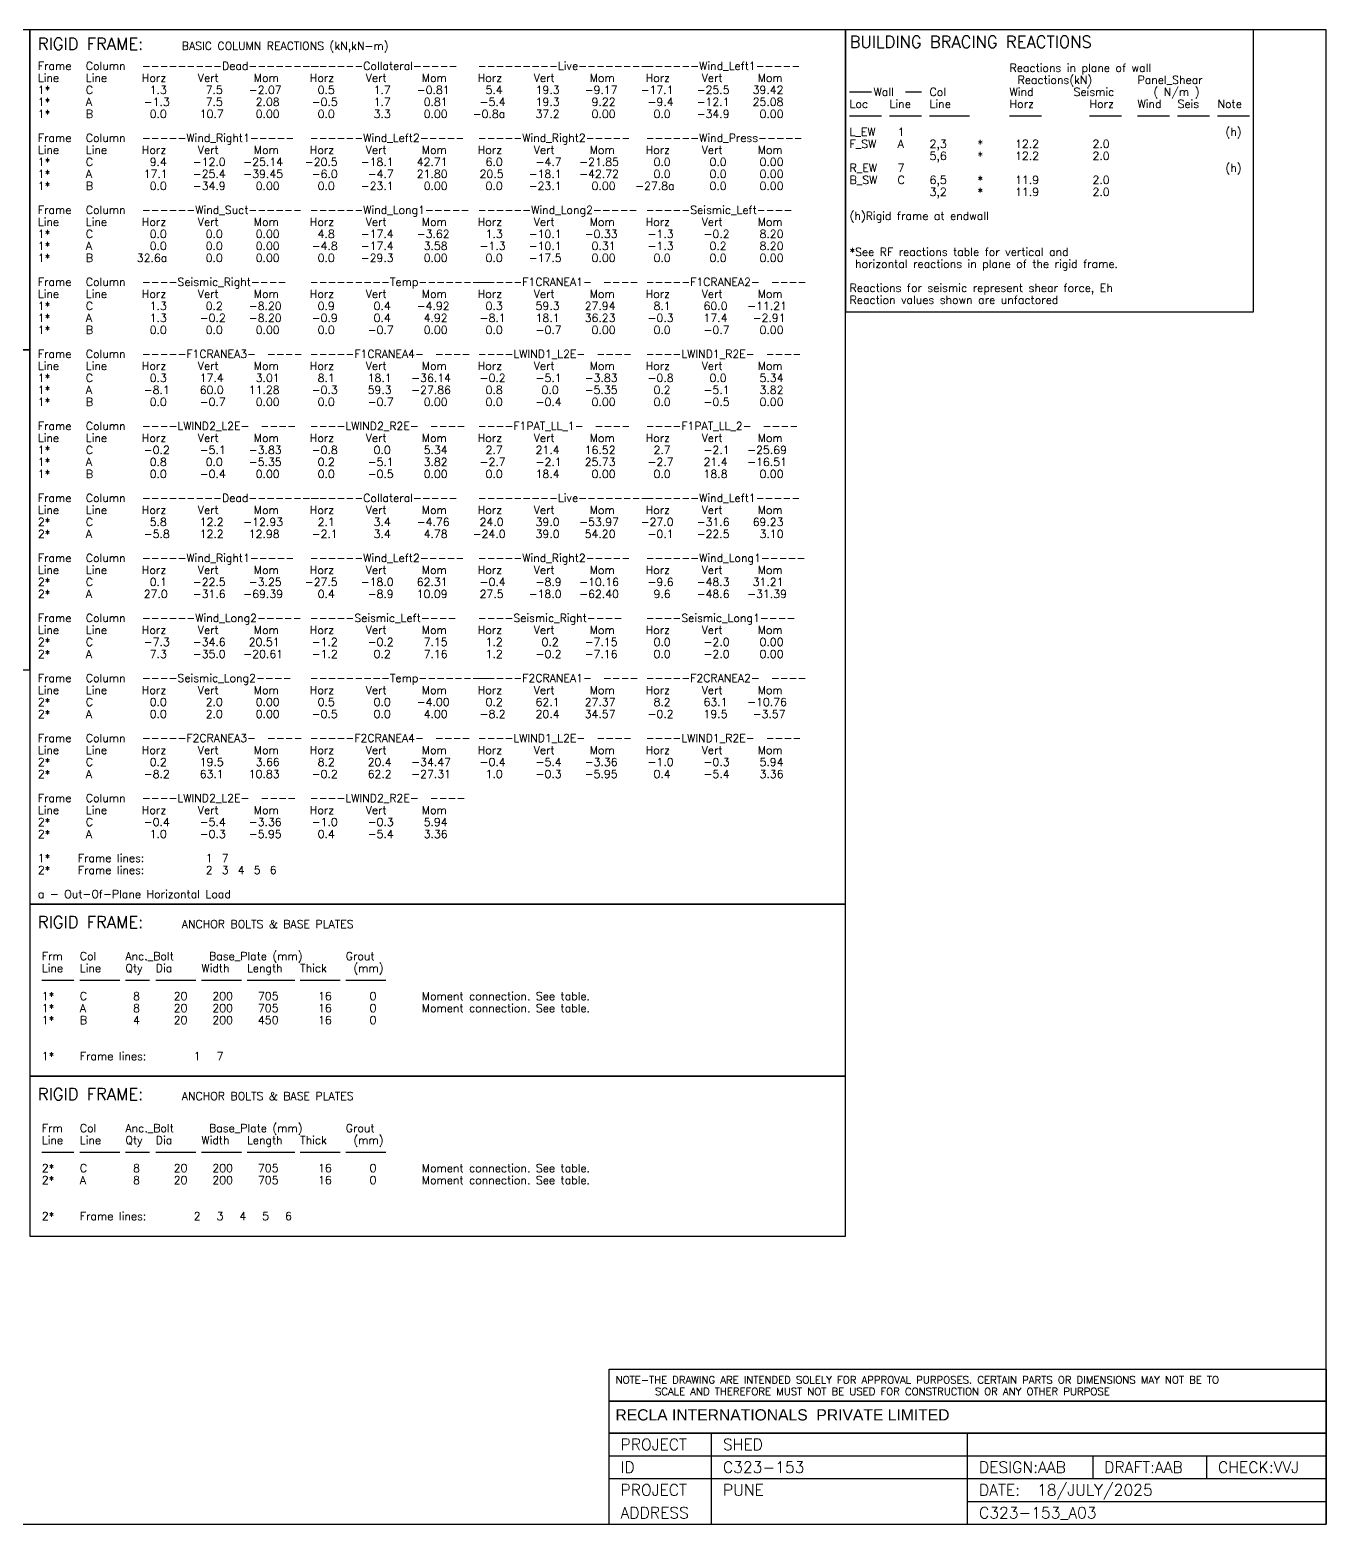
# Model space of a CAD drawing. Extents: x 0 to 42921, y 10034 to 40385.
# Drawn here: x 16578 to 42921, y 10034 to 40385 of the extents above; entities that cross this region are included whole.
import ezdxf

# ---------------------------------------------------------------- set-up
doc = ezdxf.new("R2010")
doc.units = 0
doc.header["$MEASUREMENT"] = 0
doc.linetypes.add('CONTIN', pattern=[0])
doc.layers.get('0').update_dxf_attribs({"linetype": 'CONTIN'})
for name, color, linetype in [('1', 7, 'CONTIN'), ('11', 7, 'CONTIN'), ('13', 1, 'CONTIN'), ('14', 7, 'CONTIN'), ('20', 7, 'CONTIN'), ('22', 7, 'CONTIN'), ('26', 7, 'CONTIN'), ('Text', 4, 'CONTINUOUS')]:
    doc.layers.add(name, color=color, linetype=linetype)
doc.styles.add('ARIAL', font='ARIAL.TTF')
doc.styles.add('SIMPLEX', font='SIMPLEX')

# ---------------------------------------------------------------- blocks, each defined once
blk = doc.blocks.new('MARROW')
for p, q in [((0, 0), (-2.54, 0.42)), ((-2.54, 0.42), (-2.54, -0.42)), ((0, 0), (-2.54, -0.42))]:
    blk.add_line(p, q)
blk = doc.blocks.new('RFRM-1', base_point=(-1546.569, 5526.058))
for p, q in [((15031.604, 5526.058), (-1546.569, 5526.058)), ((-1546.569, 5526.058), (-1546.569, -975.187)), ((15031.604, -975.187), (15031.604, 5526.058)), ((-1546.569, -975.187), (15031.604, -975.187))]:
    blk.add_line(p, q)
at = {"layer": '1'}
for p, q in [((0, 4258.315), (0, 4664.643)), ((4949.157, 4258.315), (4949.157, 4664.643)), ((9942.361, 4258.315), (9942.361, 4664.643)), ((0, 4502.112), (10429.955, 4502.112)), ((0, 3598.666), (4971.181, 4095.784)), ((4949.157, 0), (4949.157, 4093.582)), ((4971.181, 4095.784), (9942.361, 3598.666)), ((0, 0), (0, 3598.666)), ((0, 0), (0, 3598.666)), ((9942.361, 3598.666), (9942.361, 0)), ((9942.361, 0), (9942.361, 3598.666)), ((-568.859, 0), (-81.266, 0)), ((4380.298, 0), (4867.891, 0)), ((9373.502, 0), (9861.096, 0)), ((0, -81.266), (0, -568.859)), ((4949.157, -81.266), (4949.157, -568.859)), ((9942.361, -81.266), (9942.361, -568.859))]:
    blk.add_line(p, q, dxfattribs=at)
for centre in [(0, 162.531), (9942.361, 162.531)]:
    blk.add_arc(centre, 325.062, 30, 150, dxfattribs=at)
at = {"layer": '13'}
for centre in [(0, 4827.174), (4949.157, 4827.174), (9942.361, 4827.174)]:
    blk.add_circle(centre, 162.531, dxfattribs=at)
at = {"layer": '1', "xscale": 63.989, "yscale": 63.989, "zscale": 63.989}
for p, rotation in [((0, 4502.112), 180), ((4949.157, 4502.112), 180), ((9942.361, 4502.112), 180), ((-281.512, 325.062), 225), ((9660.849, 325.062), 225), ((0, -81.266), 90), ((4949.157, -81.266), 90), ((9942.361, -81.266), 90)]:
    blk.add_blockref('MARROW', p, dxfattribs=dict(at, rotation=rotation))
for p in [(-81.266, 0), (4867.891, 0), (9861.096, 0)]:
    blk.add_blockref('MARROW', p, dxfattribs=at)
at = {"layer": '13', "style": 'SIMPLEX'}
for s, p in [('C', (-36.569, 4754.035)), ('B', (4912.587, 4754.035)), ('A', (9905.791, 4754.035))]:
    blk.add_text(s, height=146.278, dxfattribs=at).set_placement(p)
at = {"layer": '14', "style": 'SIMPLEX'}
for s, p in [('FRAME LINES:', (-1384.038, 5282.261)), ('1 7', (566.336, 5282.261)), ('COLUMN LINE', (10429.955, 4502.111)), ('M', (325.062, 325.062)), ('M', (10267.424, 325.062)), ('H', (-487.593, 81.266)), ('H', (4461.563, 81.266)), ('H', (9454.768, 81.266)), ('V', (81.266, -487.593)), ('V', (5030.422, -487.593)), ('V', (10023.627, -487.593))]:
    blk.add_text(s, height=162.531, dxfattribs=at).set_placement(p)
blk = doc.blocks.new('RFRM-2', base_point=(-1546.569, 5526.058))
for p, q in [((15031.604, 5526.058), (-1546.569, 5526.058)), ((-1546.569, 5526.058), (-1546.569, -975.187)), ((15031.604, -975.187), (15031.604, 5526.058)), ((-1546.569, -975.187), (15031.604, -975.187))]:
    blk.add_line(p, q)
at = {"layer": '1'}
for p, q in [((0, 4258.315), (0, 4664.643)), ((9942.361, 4258.315), (9942.361, 4664.643)), ((0, 4502.112), (10429.955, 4502.112)), ((0, 3598.666), (4971.181, 4095.784)), ((4971.181, 4095.784), (9942.361, 3598.666)), ((0, 0), (0, 3598.666)), ((0, 0), (0, 3598.666)), ((9942.361, 3598.666), (9942.361, 0)), ((9942.361, 0), (9942.361, 3598.666)), ((-568.859, 0), (-81.266, 0)), ((9373.502, 0), (9861.096, 0)), ((0, -81.266), (0, -568.859)), ((9942.361, -81.266), (9942.361, -568.859))]:
    blk.add_line(p, q, dxfattribs=at)
for centre in [(0, 162.531), (9942.361, 162.531)]:
    blk.add_arc(centre, 325.062, 30, 150, dxfattribs=at)
at = {"layer": '13'}
for centre in [(0, 4827.174), (9942.361, 4827.174)]:
    blk.add_circle(centre, 162.531, dxfattribs=at)
at = {"layer": '1', "xscale": 63.989, "yscale": 63.989, "zscale": 63.989}
for p, rotation in [((0, 4502.112), 180), ((9942.361, 4502.112), 180), ((-281.512, 325.062), 225), ((9660.849, 325.062), 225), ((0, -81.266), 90), ((9942.361, -81.266), 90)]:
    blk.add_blockref('MARROW', p, dxfattribs=dict(at, rotation=rotation))
for p in [(-81.266, 0), (9861.096, 0)]:
    blk.add_blockref('MARROW', p, dxfattribs=at)
at = {"layer": '13', "style": 'SIMPLEX'}
for s, p in [('C', (-36.569, 4754.035)), ('A', (9905.791, 4754.035))]:
    blk.add_text(s, height=146.278, dxfattribs=at).set_placement(p)
at = {"layer": '14', "style": 'SIMPLEX'}
for s, p in [('FRAME LINES:', (-1384.038, 5282.261)), ('2 3 4 5 6', (566.336, 5282.261)), ('COLUMN LINE', (10429.955, 4502.111)), ('M', (325.062, 325.062)), ('M', (10267.424, 325.062)), ('H', (-487.593, 81.266)), ('H', (9454.768, 81.266)), ('V', (81.266, -487.593)), ('V', (10023.627, -487.593))]:
    blk.add_text(s, height=162.531, dxfattribs=at).set_placement(p)
blk = doc.blocks.new('BOLT01')
for p, q in [((16578.172, 0), (0, 0)), ((0, 0), (0, -3494.419)), ((16578.172, -3494.419), (16578.172, 0)), ((0, -3494.419), (16578.172, -3494.419))]:
    blk.add_line(p, q)
at = {"layer": '14'}
for p, q in [((243.797, -1544.045), (893.921, -1544.045)), ((1015.819, -1544.045), (1828.475, -1544.045)), ((1942.247, -1544.045), (2429.84, -1544.045)), ((2559.865, -1544.045), (3372.52, -1544.045)), ((3486.292, -1544.045), (4298.947, -1544.045)), ((4412.719, -1544.045), (5387.906, -1544.045)), ((5493.551, -1544.045), (6306.206, -1544.045)), ((6419.978, -1544.045), (7232.634, -1544.045))]:
    blk.add_line(p, q, dxfattribs=at)
at = {"layer": '13', "style": 'SIMPLEX'}
for s, p in [('1*', (243.797, -1950.373)), ('C', (1015.819, -1950.373)), ('1*', (243.797, -2194.17)), ('A', (1015.819, -2194.17)), ('1*', (243.797, -2437.967)), ('B', (1015.819, -2437.967)), ('1*', (243.797, -3169.357)), ('1', (3331.887, -3169.357)), ('7', (3795.101, -3169.357))]:
    blk.add_text(s, height=162.531, dxfattribs=at).set_placement(p)
at = {"layer": '14', "style": 'SIMPLEX'}
for s, p in [('Frm', (243.797, -1137.718)), ('Line', (243.797, -1381.514)), ('Col', (1015.819, -1137.718)), ('Line', (1015.819, -1381.514)), ('Anc._Bolt', (1942.247, -1137.718)), ('Dia', (2559.865, -1381.514)), ('Width', (3486.292, -1381.514)), ('Base_Plate (mm)', (3640.696, -1137.718)), ('Thick', (5493.551, -1381.514)), ('Grout', (6419.978, -1137.718)), ('(mm)', (6574.382, -1381.514)), ('Qty', (1942.247, -1381.514)), ('Length', (4412.719, -1381.514)), ('Moment connection. See table.', (7964.023, -1950.373)), ('Moment connection. See table.', (7964.023, -2194.17)), ('Frame lines:', (1015.819, -3169.357))]:
    blk.add_text(s, height=162.531, dxfattribs=at).set_placement(p)
at = {"layer": '20', "style": 'SIMPLEX'}
for s, height, p in [('RIGID FRAME:', 243.797, (162.531, -487.593)), ('ANCHOR BOLTS & BASE PLATES', 162.531, (3088.091, -487.593))]:
    blk.add_text(s, height=height, dxfattribs=at).set_placement(p)
at = {"layer": '26', "style": 'SIMPLEX'}
for s, p in [('8', (2096.651, -1950.373)), ('   20', (2559.865, -1950.373)), ('  200', (3486.292, -1950.373)), ('  705', (4412.719, -1950.373)), ('   16', (5493.551, -1950.373)), ('    0', (6419.978, -1950.373)), ('8', (2096.651, -2194.17)), ('   20', (2559.865, -2194.17)), ('  200', (3486.292, -2194.17)), ('  705', (4412.719, -2194.17)), ('   16', (5493.551, -2194.17)), ('    0', (6419.978, -2194.17)), ('4', (2096.651, -2437.967)), ('   20', (2559.865, -2437.967)), ('  200', (3486.292, -2437.967)), ('  450', (4412.719, -2437.967)), ('   16', (5493.551, -2437.967)), ('    0', (6419.978, -2437.967))]:
    blk.add_text(s, height=162.531, dxfattribs=at).set_placement(p)
blk = doc.blocks.new('BOLT02')
for p, q in [((16578.172, 0), (0, 0)), ((0, 0), (0, -3250.622)), ((16578.172, -3250.622), (16578.172, 0)), ((0, -3250.622), (16578.172, -3250.622))]:
    blk.add_line(p, q)
at = {"layer": '14'}
for p, q in [((243.797, -1544.045), (893.921, -1544.045)), ((1015.819, -1544.045), (1828.475, -1544.045)), ((1942.247, -1544.045), (2429.84, -1544.045)), ((2559.865, -1544.045), (3372.52, -1544.045)), ((3486.292, -1544.045), (4298.947, -1544.045)), ((4412.719, -1544.045), (5387.906, -1544.045)), ((5493.551, -1544.045), (6306.206, -1544.045)), ((6419.978, -1544.045), (7232.634, -1544.045))]:
    blk.add_line(p, q, dxfattribs=at)
at = {"layer": '13', "style": 'SIMPLEX'}
for s, p in [('2*', (243.797, -1950.373)), ('C', (1015.819, -1950.373)), ('2*', (243.797, -2194.17)), ('A', (1015.819, -2194.17)), ('2*', (243.797, -2925.56)), ('2', (3331.887, -2925.56)), ('3', (3795.101, -2925.56)), ('4', (4258.314, -2925.56)), ('5', (4721.528, -2925.56)), ('6', (5184.742, -2925.56))]:
    blk.add_text(s, height=162.531, dxfattribs=at).set_placement(p)
at = {"layer": '14', "style": 'SIMPLEX'}
for s, p in [('Frm', (243.797, -1137.718)), ('Line', (243.797, -1381.514)), ('Col', (1015.819, -1137.718)), ('Line', (1015.819, -1381.514)), ('Anc._Bolt', (1942.247, -1137.718)), ('Dia', (2559.865, -1381.514)), ('Width', (3486.292, -1381.514)), ('Base_Plate (mm)', (3640.696, -1137.718)), ('Thick', (5493.551, -1381.514)), ('Grout', (6419.978, -1137.718)), ('(mm)', (6574.382, -1381.514)), ('Qty', (1942.247, -1381.514)), ('Length', (4412.719, -1381.514)), ('Moment connection. See table.', (7964.023, -1950.373)), ('Moment connection. See table.', (7964.023, -2194.17)), ('Frame lines:', (1015.819, -2925.56))]:
    blk.add_text(s, height=162.531, dxfattribs=at).set_placement(p)
at = {"layer": '20', "style": 'SIMPLEX'}
for s, height, p in [('RIGID FRAME:', 243.797, (162.531, -487.593)), ('ANCHOR BOLTS & BASE PLATES', 162.531, (3088.091, -487.593))]:
    blk.add_text(s, height=height, dxfattribs=at).set_placement(p)
at = {"layer": '26', "style": 'SIMPLEX'}
for s, p in [('8', (2096.651, -1950.373)), ('   20', (2559.865, -1950.373)), ('  200', (3486.292, -1950.373)), ('  705', (4412.719, -1950.373)), ('   16', (5493.551, -1950.373)), ('    0', (6419.978, -1950.373)), ('8', (2096.651, -2194.17)), ('   20', (2559.865, -2194.17)), ('  200', (3486.292, -2194.17)), ('  705', (4412.719, -2194.17)), ('   16', (5493.551, -2194.17)), ('    0', (6419.978, -2194.17))]:
    blk.add_text(s, height=162.531, dxfattribs=at).set_placement(p)
blk = doc.blocks.new('RFBASE')
at = {"layer": '1'}
for p, q in [((16578.172, 0), (0, 0)), ((0, 0), (0, -17756.518)), ((16578.172, -17756.518), (16578.172, 0)), ((0, -17756.518), (16578.172, -17756.518))]:
    blk.add_line(p, q, dxfattribs=at)
at = {"layer": '13', "style": 'SIMPLEX'}
for s, p in [('1*', (162.531, -1300.249)), ('C', (1137.718, -1300.249)), ('1*', (162.531, -1544.045)), ('A', (1137.718, -1544.045)), ('1*', (162.531, -1787.842)), ('B', (1137.718, -1787.842)), ('1*', (162.531, -2763.029)), ('C', (1137.718, -2763.029)), ('1*', (162.531, -3006.825)), ('A', (1137.718, -3006.825)), ('1*', (162.531, -3250.622)), ('B', (1137.718, -3250.622)), ('1*', (162.531, -4225.809)), ('C', (1137.718, -4225.809)), ('1*', (162.531, -4469.605)), ('1*', (162.531, -4713.402)), ('A', (1137.718, -4469.605)), ('B', (1137.718, -4713.402)), ('1*', (162.531, -5688.589)), ('C', (1137.718, -5688.589)), ('1*', (162.531, -5932.386)), ('1*', (162.531, -6176.183)), ('A', (1137.718, -5932.386)), ('B', (1137.718, -6176.183)), ('1*', (162.531, -7151.37)), ('1*', (162.531, -7395.167)), ('A', (1137.718, -7395.167)), ('C', (1137.718, -7151.37)), ('1*', (162.531, -7638.963)), ('B', (1137.718, -7638.963)), ('1*', (162.531, -8614.15)), ('C', (1137.718, -8614.15)), ('1*', (162.531, -8857.947)), ('A', (1137.718, -8857.947)), ('1*', (162.531, -9101.743)), ('B', (1137.718, -9101.743)), ('2*', (162.531, -10076.931)), ('C', (1137.718, -10076.931)), ('2*', (162.531, -10320.728)), ('A', (1137.718, -10320.728)), ('2*', (162.531, -11295.914)), ('C', (1137.718, -11295.914)), ('2*', (162.531, -11539.711)), ('A', (1137.718, -11539.711)), ('2*', (162.531, -12514.897)), ('C', (1137.718, -12514.897)), ('2*', (162.531, -12758.694)), ('A', (1137.718, -12758.694)), ('2*', (162.531, -13733.881)), ('C', (1137.718, -13733.881)), ('2*', (162.531, -13977.677)), ('A', (1137.718, -13977.677)), ('2*', (162.531, -14952.862)), ('C', (1137.718, -14952.862)), ('2*', (162.531, -15196.658)), ('A', (1137.718, -15196.658)), ('2*', (162.531, -16171.844)), ('C', (1137.718, -16171.844)), ('2*', (162.531, -16415.639)), ('A', (1137.718, -16415.639)), ('2*', (162.531, -17147.027)), ('1*', (162.531, -16903.232)), ('2', (3575.684, -17147.027)), ('1', (3575.684, -16903.232)), ('7', (3900.747, -16903.232)), ('3', (3900.747, -17147.027)), ('4', (4225.809, -17147.027)), ('5', (4550.872, -17147.027)), ('6', (4875.934, -17147.027)), ('a - Out-Of-Plane Horizontal Load', (162.531, -17634.619))]:
    blk.add_text(s, height=162.531, dxfattribs=at).set_placement(p)
at = {"layer": '14', "style": 'SIMPLEX'}
for s, p in [('Frame', (162.531, -812.656)), ('Line', (162.531, -1056.452)), ('Column', (1137.718, -812.656)), ('Line', (1137.718, -1056.452)), ('---------Dead--------', (2275.436, -812.656)), ('Horz', (2275.436, -1056.452)), ('Vert', (3413.153, -1056.452)), ('Mom', (4550.871, -1056.452)), ('------Collateral-----', (5688.589, -812.656)), ('Horz', (5688.589, -1056.452)), ('Vert', (6826.307, -1056.452)), ('Mom', (7964.024, -1056.452)), ('---------Live--------', (9101.742, -812.656)), ('Horz', (9101.742, -1056.452)), ('Vert', (10239.46, -1056.452)), ('Mom', (11377.178, -1056.452)), ('------Wind_Left1-----', (12514.895, -812.656)), ('Horz', (12514.895, -1056.452)), ('Vert', (13652.613, -1056.452)), ('Mom', (14790.331, -1056.452)), ('Frame', (162.531, -2275.436)), ('Column', (1137.718, -2275.436)), ('-----Wind_Right1-----', (2275.436, -2275.436)), ('------Wind_Left2-----', (5688.589, -2275.436)), ('-----Wind_Right2-----', (9101.742, -2275.436)), ('------Wind_Press-----', (12514.895, -2275.436)), ('Line', (162.531, -2519.232)), ('Line', (1137.718, -2519.232)), ('Horz', (2275.436, -2519.232)), ('Vert', (3413.153, -2519.232)), ('Mom', (4550.871, -2519.232)), ('Horz', (5688.589, -2519.232)), ('Vert', (6826.307, -2519.232)), ('Mom', (7964.024, -2519.232)), ('Horz', (9101.742, -2519.232)), ('Vert', (10239.46, -2519.232)), ('Mom', (11377.178, -2519.232)), ('Horz', (12514.895, -2519.232)), ('Vert', (13652.613, -2519.232)), ('Mom', (14790.331, -2519.232)), ('Frame', (162.531, -3738.216)), ('Column', (1137.718, -3738.216)), ('------Wind_Suct------', (2275.436, -3738.216)), ('------Wind_Long1-----', (5688.589, -3738.216)), ('------Wind_Long2-----', (9101.742, -3738.216)), ('-----Seismic_Left----', (12514.895, -3738.216)), ('Line', (162.531, -3982.012)), ('Line', (1137.718, -3982.012)), ('Horz', (2275.436, -3982.012)), ('Vert', (3413.153, -3982.012)), ('Mom', (4550.871, -3982.012)), ('Horz', (5688.589, -3982.012)), ('Vert', (6826.307, -3982.012)), ('Mom', (7964.024, -3982.012)), ('Horz', (9101.742, -3982.012)), ('Vert', (10239.46, -3982.012)), ('Mom', (11377.178, -3982.012)), ('Horz', (12514.895, -3982.012)), ('Vert', (13652.613, -3982.012)), ('Mom', (14790.331, -3982.012)), ('Frame', (162.531, -5200.996)), ('Column', (1137.718, -5200.996)), ('----Seismic_Right----', (2275.436, -5200.996)), ('---------Temp--------', (5688.589, -5200.996)), ('-----F1CRANEA1-  ----', (9101.742, -5200.996)), ('-----F1CRANEA2-  ----', (12514.895, -5200.996)), ('Line', (162.531, -5444.792)), ('Line', (1137.718, -5444.792)), ('Horz', (2275.436, -5444.792)), ('Vert', (3413.153, -5444.792)), ('Mom', (4550.871, -5444.792)), ('Horz', (5688.589, -5444.792)), ('Vert', (6826.307, -5444.792)), ('Mom', (7964.024, -5444.792)), ('Horz', (9101.742, -5444.792)), ('Vert', (10239.46, -5444.792)), ('Mom', (11377.178, -5444.792)), ('Horz', (12514.895, -5444.792)), ('Vert', (13652.613, -5444.792)), ('Mom', (14790.331, -5444.792)), ('Frame', (162.531, -6663.776)), ('Column', (1137.718, -6663.776)), ('-----F1CRANEA3-  ----', (2275.436, -6663.776)), ('-----F1CRANEA4-  ----', (5688.589, -6663.776)), ('----LWIND1_L2E-  ----', (9101.742, -6663.776)), ('----LWIND1_R2E-  ----', (12514.895, -6663.776)), ('Line', (162.531, -6907.573)), ('Line', (1137.718, -6907.573)), ('Horz', (2275.436, -6907.573)), ('Vert', (3413.153, -6907.573)), ('Mom', (4550.871, -6907.573)), ('Horz', (5688.589, -6907.573)), ('Vert', (6826.307, -6907.573)), ('Mom', (7964.024, -6907.573)), ('Horz', (9101.742, -6907.573)), ('Vert', (10239.46, -6907.573)), ('Mom', (11377.178, -6907.573)), ('Horz', (12514.895, -6907.573)), ('Vert', (13652.613, -6907.573)), ('Mom', (14790.331, -6907.573)), ('Frame', (162.531, -8126.557)), ('Column', (1137.718, -8126.557)), ('----LWIND2_L2E-  ----', (2275.436, -8126.557)), ('----LWIND2_R2E-  ----', (5688.589, -8126.557)), ('----F1PAT_LL_1-  ----', (9101.742, -8126.557)), ('----F1PAT_LL_2-  ----', (12514.895, -8126.557)), ('Line', (162.531, -8370.354)), ('Line', (1137.718, -8370.354)), ('Horz', (2275.436, -8370.354)), ('Vert', (3413.153, -8370.354)), ('Mom', (4550.871, -8370.354)), ('Horz', (5688.589, -8370.354)), ('Vert', (6826.307, -8370.354)), ('Mom', (7964.024, -8370.354)), ('Horz', (9101.742, -8370.354)), ('Vert', (10239.46, -8370.354)), ('Mom', (11377.178, -8370.354)), ('Horz', (12514.895, -8370.354)), ('Vert', (13652.613, -8370.354)), ('Mom', (14790.331, -8370.354)), ('Frame', (162.531, -9589.337)), ('Line', (162.531, -9833.134)), ('Column', (1137.718, -9589.337)), ('Line', (1137.718, -9833.134)), ('---------Dead--------', (2275.436, -9589.337)), ('Horz', (2275.436, -9833.134)), ('Vert', (3413.153, -9833.134)), ('Mom', (4550.871, -9833.134)), ('------Collateral-----', (5688.589, -9589.337)), ('Horz', (5688.589, -9833.134)), ('Vert', (6826.307, -9833.134)), ('Mom', (7964.024, -9833.134)), ('---------Live--------', (9101.742, -9589.337)), ('Horz', (9101.742, -9833.134)), ('Vert', (10239.46, -9833.134)), ('Mom', (11377.178, -9833.134)), ('------Wind_Left1-----', (12514.895, -9589.337)), ('Horz', (12514.895, -9833.134)), ('Vert', (13652.613, -9833.134)), ('Mom', (14790.331, -9833.134)), ('Frame', (162.531, -10808.32)), ('Line', (162.531, -11052.117)), ('Column', (1137.718, -10808.32)), ('Line', (1137.718, -11052.117)), ('-----Wind_Right1-----', (2275.436, -10808.32)), ('Horz', (2275.436, -11052.117)), ('Vert', (3413.153, -11052.117)), ('Mom', (4550.871, -11052.117)), ('------Wind_Left2-----', (5688.589, -10808.32)), ('Horz', (5688.589, -11052.117)), ('Vert', (6826.307, -11052.117)), ('Mom', (7964.024, -11052.117)), ('-----Wind_Right2-----', (9101.742, -10808.32)), ('Horz', (9101.742, -11052.117)), ('Vert', (10239.46, -11052.117)), ('Mom', (11377.178, -11052.117)), ('------Wind_Long1-----', (12514.895, -10808.32)), ('Horz', (12514.895, -11052.117)), ('Vert', (13652.613, -11052.117)), ('Mom', (14790.331, -11052.117)), ('Frame', (162.531, -12027.305)), ('Line', (162.531, -12271.102)), ('Column', (1137.718, -12027.305)), ('Line', (1137.718, -12271.102)), ('------Wind_Long2-----', (2275.436, -12027.305)), ('Horz', (2275.436, -12271.102)), ('Vert', (3413.153, -12271.102)), ('Mom', (4550.871, -12271.102)), ('-----Seismic_Left----', (5688.589, -12027.305)), ('Horz', (5688.589, -12271.102)), ('Vert', (6826.307, -12271.102)), ('Mom', (7964.024, -12271.102)), ('----Seismic_Right----', (9101.742, -12027.305)), ('Horz', (9101.742, -12271.102)), ('Vert', (10239.46, -12271.102)), ('Mom', (11377.178, -12271.102)), ('----Seismic_Long1----', (12514.895, -12027.305)), ('Horz', (12514.895, -12271.102)), ('Vert', (13652.613, -12271.102)), ('Mom', (14790.331, -12271.102)), ('Frame', (162.531, -13246.287)), ('Line', (162.531, -13490.083)), ('Column', (1137.718, -13246.287)), ('Line', (1137.718, -13490.083)), ('----Seismic_Long2----', (2275.436, -13246.287)), ('Horz', (2275.436, -13490.083)), ('Vert', (3413.153, -13490.083)), ('Mom', (4550.871, -13490.083)), ('---------Temp--------', (5688.589, -13246.287)), ('Horz', (5688.589, -13490.083)), ('Vert', (6826.307, -13490.083)), ('Mom', (7964.024, -13490.083)), ('-----F2CRANEA1-  ----', (9101.742, -13246.287)), ('Horz', (9101.742, -13490.083)), ('Vert', (10239.46, -13490.083)), ('Mom', (11377.178, -13490.083)), ('-----F2CRANEA2-  ----', (12514.895, -13246.287)), ('Horz', (12514.895, -13490.083)), ('Vert', (13652.613, -13490.083)), ('Mom', (14790.331, -13490.083)), ('Frame', (162.531, -14465.269)), ('Line', (162.531, -14709.064)), ('Column', (1137.718, -14465.269)), ('Line', (1137.718, -14709.064)), ('-----F2CRANEA3-  ----', (2275.436, -14465.269)), ('Horz', (2275.436, -14709.064)), ('Vert', (3413.153, -14709.064)), ('Mom', (4550.871, -14709.064)), ('-----F2CRANEA4-  ----', (5688.589, -14465.269)), ('Horz', (5688.589, -14709.064)), ('Vert', (6826.307, -14709.064)), ('Mom', (7964.024, -14709.064)), ('----LWIND1_L2E-  ----', (9101.742, -14465.269)), ('Horz', (9101.742, -14709.064)), ('Vert', (10239.46, -14709.064)), ('Mom', (11377.178, -14709.064)), ('----LWIND1_R2E-  ----', (12514.895, -14465.269)), ('Horz', (12514.895, -14709.064)), ('Vert', (13652.613, -14709.064)), ('Mom', (14790.331, -14709.064)), ('Frame', (162.531, -15684.25)), ('Line', (162.531, -15928.046)), ('Column', (1137.718, -15684.25)), ('Line', (1137.718, -15928.046)), ('----LWIND2_L2E-  ----', (2275.436, -15684.25)), ('Horz', (2275.436, -15928.046)), ('Vert', (3413.153, -15928.046)), ('Mom', (4550.871, -15928.046)), ('----LWIND2_R2E-  ----', (5688.589, -15684.25)), ('Horz', (5688.589, -15928.046)), ('Vert', (6826.307, -15928.046)), ('Mom', (7964.024, -15928.046)), ('Frame lines:', (975.187, -16903.232)), ('Frame lines:', (975.187, -17147.027))]:
    blk.add_text(s, height=162.531, dxfattribs=at).set_placement(p)
at = {"layer": '20', "style": 'SIMPLEX'}
for s, height, p in [('RIGID FRAME:', 243.797, (162.531, -406.328)), ('BASIC COLUMN REACTIONS (kN,kN-m)', 162.531, (3088.091, -406.328))]:
    blk.add_text(s, height=height, dxfattribs=at).set_placement(p)
at = {"layer": '26', "style": 'SIMPLEX'}
for s, p in [('    1.3', (1950.373, -1300.249)), ('    7.5', (3088.091, -1300.249)), ('  -2.07', (4225.809, -1300.249)), ('    0.5', (5363.526, -1300.249)), ('    1.7', (6501.244, -1300.249)), ('  -0.81', (7638.961, -1300.249)), ('    5.4', (8776.68, -1300.249)), ('   19.3', (9914.397, -1300.249)), ('  -9.17', (11052.116, -1300.249)), ('  -17.1', (12189.834, -1300.249)), ('  -25.5', (13327.552, -1300.249)), ('  39.42', (14465.271, -1300.249)), ('   -1.3', (1950.373, -1544.045)), ('    7.5', (3088.091, -1544.045)), ('   2.08', (4225.809, -1544.045)), ('   -0.5', (5363.526, -1544.045)), ('    1.7', (6501.244, -1544.045)), ('   0.81', (7638.961, -1544.045)), ('   -5.4', (8776.68, -1544.045)), ('   19.3', (9914.397, -1544.045)), ('   9.22', (11052.116, -1544.045)), ('   -9.4', (12189.834, -1544.045)), ('  -12.1', (13327.552, -1544.045)), ('  25.08', (14465.271, -1544.045)), ('    0.0', (1950.373, -1787.842)), ('   10.7', (3088.091, -1787.842)), ('   0.00', (4225.809, -1787.842)), ('    0.0', (5363.526, -1787.842)), ('    3.3', (6501.244, -1787.842)), ('   0.00', (7638.961, -1787.842)), ('  -0.8a', (8776.68, -1787.842)), ('   37.2', (9914.397, -1787.842)), ('   0.00', (11052.116, -1787.842)), ('    0.0', (12189.834, -1787.842)), ('  -34.9', (13327.552, -1787.842)), ('   0.00', (14465.271, -1787.842)), ('    9.4', (1950.373, -2763.029)), ('  -12.0', (3088.091, -2763.029)), (' -25.14', (4225.809, -2763.029)), ('  -20.5', (5363.526, -2763.029)), ('  -18.1', (6501.244, -2763.029)), ('  42.71', (7638.961, -2763.029)), ('    6.0', (8776.68, -2763.029)), ('   -4.7', (9914.397, -2763.029)), (' -21.85', (11052.116, -2763.029)), ('    0.0', (12189.834, -2763.029)), ('    0.0', (13327.552, -2763.029)), ('   0.00', (14465.271, -2763.029)), ('   17.1', (1950.373, -3006.825)), ('  -25.4', (3088.091, -3006.825)), (' -39.45', (4225.809, -3006.825)), ('   -6.0', (5363.526, -3006.825)), ('   -4.7', (6501.244, -3006.825)), ('  21.80', (7638.961, -3006.825)), ('   20.5', (8776.68, -3006.825)), ('  -18.1', (9914.397, -3006.825)), (' -42.72', (11052.116, -3006.825)), ('    0.0', (12189.834, -3006.825)), ('    0.0', (13327.552, -3006.825)), ('   0.00', (14465.271, -3006.825)), ('    0.0', (1950.373, -3250.622)), ('  -34.9', (3088.091, -3250.622)), ('   0.00', (4225.809, -3250.622)), ('    0.0', (5363.526, -3250.622)), ('  -23.1', (6501.244, -3250.622)), ('   0.00', (7638.961, -3250.622)), ('    0.0', (8776.68, -3250.622)), ('  -23.1', (9914.397, -3250.622)), ('   0.00', (11052.116, -3250.622)), (' -27.8a', (12189.834, -3250.622)), ('    0.0', (13327.552, -3250.622)), ('   0.00', (14465.271, -3250.622)), ('    0.0', (1950.373, -4225.809)), ('    0.0', (3088.091, -4225.809)), ('   0.00', (4225.809, -4225.809)), ('    4.8', (5363.526, -4225.809)), ('  -17.4', (6501.244, -4225.809)), ('  -3.62', (7638.961, -4225.809)), ('    1.3', (8776.68, -4225.809)), ('  -10.1', (9914.397, -4225.809)), ('  -0.33', (11052.116, -4225.809)), ('   -1.3', (12189.834, -4225.809)), ('   -0.2', (13327.552, -4225.809)), ('   8.20', (14465.271, -4225.809)), ('  32.6a', (1950.373, -4713.402)), ('    0.0', (1950.373, -4469.605)), ('    0.0', (3088.091, -4469.605)), ('    0.0', (3088.091, -4713.402)), ('   0.00', (4225.809, -4469.605)), ('   0.00', (4225.809, -4713.402)), ('   -4.8', (5363.526, -4469.605)), ('    0.0', (5363.526, -4713.402)), ('  -17.4', (6501.244, -4469.605)), ('  -29.3', (6501.244, -4713.402)), ('   3.58', (7638.961, -4469.605)), ('   0.00', (7638.961, -4713.402)), ('   -1.3', (8776.68, -4469.605)), ('    0.0', (8776.68, -4713.402)), ('  -10.1', (9914.397, -4469.605)), ('  -17.5', (9914.397, -4713.402)), ('   0.31', (11052.116, -4469.605)), ('   0.00', (11052.116, -4713.402)), ('   -1.3', (12189.834, -4469.605)), ('    0.0', (12189.834, -4713.402)), ('    0.2', (13327.552, -4469.605)), ('    0.0', (13327.552, -4713.402)), ('   8.20', (14465.271, -4469.605)), ('   0.00', (14465.271, -4713.402)), ('    1.3', (1950.373, -5688.589)), ('    0.2', (3088.091, -5688.589)), ('  -8.20', (4225.809, -5688.589)), ('    0.9', (5363.526, -5688.589)), ('    0.4', (6501.244, -5688.589)), ('  -4.92', (7638.961, -5688.589)), ('    0.3', (8776.68, -5688.589)), ('   59.3', (9914.397, -5688.589)), ('  27.94', (11052.116, -5688.589)), ('    8.1', (12189.834, -5688.589)), ('   60.0', (13327.552, -5688.589)), (' -11.21', (14465.271, -5688.589)), ('    0.0', (1950.373, -6176.183)), ('    1.3', (1950.373, -5932.386)), ('   -0.2', (3088.091, -5932.386)), ('    0.0', (3088.091, -6176.183)), ('  -8.20', (4225.809, -5932.386)), ('   0.00', (4225.809, -6176.183)), ('   -0.9', (5363.526, -5932.386)), ('    0.0', (5363.526, -6176.183)), ('   -0.7', (6501.244, -6176.183)), ('    0.4', (6501.244, -5932.386)), ('   4.92', (7638.961, -5932.386)), ('   0.00', (7638.961, -6176.183)), ('   -8.1', (8776.68, -5932.386)), ('    0.0', (8776.68, -6176.183)), ('   -0.7', (9914.397, -6176.183)), ('   18.1', (9914.397, -5932.386)), ('  36.23', (11052.116, -5932.386)), ('   0.00', (11052.116, -6176.183)), ('   -0.3', (12189.834, -5932.386)), ('    0.0', (12189.834, -6176.183)), ('   -0.7', (13327.552, -6176.183)), ('   17.4', (13327.552, -5932.386)), ('  -2.91', (14465.271, -5932.386)), ('   0.00', (14465.271, -6176.183)), ('   -8.1', (1950.373, -7395.167)), ('    0.3', (1950.373, -7151.37)), ('   60.0', (3088.091, -7395.167)), ('   17.4', (3088.091, -7151.37)), ('  11.28', (4225.809, -7395.167)), ('   3.01', (4225.809, -7151.37)), ('   -0.3', (5363.526, -7395.167)), ('    8.1', (5363.526, -7151.37)), ('   59.3', (6501.244, -7395.167)), ('   18.1', (6501.244, -7151.37)), (' -36.14', (7638.961, -7151.37)), (' -27.86', (7638.961, -7395.167)), ('   -0.2', (8776.68, -7151.37)), ('    0.8', (8776.68, -7395.167)), ('   -5.1', (9914.397, -7151.37)), ('    0.0', (9914.397, -7395.167)), ('  -3.83', (11052.116, -7151.37)), ('  -5.35', (11052.116, -7395.167)), ('   -0.8', (12189.834, -7151.37)), ('    0.2', (12189.834, -7395.167)), ('   -5.1', (13327.552, -7395.167)), ('    0.0', (13327.552, -7151.37)), ('   5.34', (14465.271, -7151.37)), ('   3.82', (14465.271, -7395.167)), ('    0.0', (1950.373, -7638.963)), ('   -0.7', (3088.091, -7638.963)), ('   0.00', (4225.809, -7638.963)), ('    0.0', (5363.526, -7638.963)), ('   -0.7', (6501.244, -7638.963)), ('   0.00', (7638.961, -7638.963)), ('    0.0', (8776.68, -7638.963)), ('   -0.4', (9914.397, -7638.963)), ('   0.00', (11052.116, -7638.963)), ('    0.0', (12189.834, -7638.963)), ('   -0.5', (13327.552, -7638.963)), ('   0.00', (14465.271, -7638.963)), ('   -0.2', (1950.373, -8614.15)), ('   -5.1', (3088.091, -8614.15)), ('  -3.83', (4225.809, -8614.15)), ('   -0.8', (5363.526, -8614.15)), ('    0.0', (6501.244, -8614.15)), ('   5.34', (7638.961, -8614.15)), ('    2.7', (8776.68, -8614.15)), ('   21.4', (9914.397, -8614.15)), ('  16.52', (11052.116, -8614.15)), ('    2.7', (12189.834, -8614.15)), ('   -2.1', (13327.552, -8614.15)), (' -25.69', (14465.271, -8614.15)), ('    0.8', (1950.373, -8857.947)), ('    0.0', (3088.091, -8857.947)), ('  -5.35', (4225.809, -8857.947)), ('    0.2', (5363.526, -8857.947)), ('   -5.1', (6501.244, -8857.947)), ('   3.82', (7638.961, -8857.947)), ('   -2.7', (8776.68, -8857.947)), ('   -2.1', (9914.397, -8857.947)), ('  25.73', (11052.116, -8857.947)), ('   -2.7', (12189.834, -8857.947)), ('   21.4', (13327.552, -8857.947)), (' -16.51', (14465.271, -8857.947)), ('    0.0', (1950.373, -9101.743)), ('   -0.4', (3088.091, -9101.743)), ('   0.00', (4225.809, -9101.743)), ('    0.0', (5363.526, -9101.743)), ('   -0.5', (6501.244, -9101.743)), ('   0.00', (7638.961, -9101.743)), ('    0.0', (8776.68, -9101.743)), ('   18.4', (9914.397, -9101.743)), ('   0.00', (11052.116, -9101.743)), ('    0.0', (12189.834, -9101.743)), ('   18.8', (13327.552, -9101.743)), ('   0.00', (14465.271, -9101.743)), ('    5.8', (1950.373, -10076.931)), ('   12.2', (3088.091, -10076.931)), (' -12.93', (4225.809, -10076.931)), ('    2.1', (5363.526, -10076.931)), ('    3.4', (6501.244, -10076.931)), ('  -4.76', (7638.961, -10076.931)), ('   24.0', (8776.68, -10076.931)), ('   39.0', (9914.397, -10076.931)), (' -53.97', (11052.116, -10076.931)), ('  -27.0', (12189.834, -10076.931)), ('  -31.6', (13327.552, -10076.931)), ('  69.23', (14465.271, -10076.931)), ('   -5.8', (1950.373, -10320.728)), ('   12.2', (3088.091, -10320.728)), ('  12.98', (4225.809, -10320.728)), ('   -2.1', (5363.526, -10320.728)), ('    3.4', (6501.244, -10320.728)), ('   4.78', (7638.961, -10320.728)), ('  -24.0', (8776.68, -10320.728)), ('   39.0', (9914.397, -10320.728)), ('  54.20', (11052.116, -10320.728)), ('   -0.1', (12189.834, -10320.728)), ('  -22.5', (13327.552, -10320.728)), ('   3.10', (14465.271, -10320.728)), ('    0.1', (1950.373, -11295.914)), ('  -22.5', (3088.091, -11295.914)), ('  -3.25', (4225.809, -11295.914)), ('  -27.5', (5363.526, -11295.914)), ('  -18.0', (6501.244, -11295.914)), ('  62.31', (7638.961, -11295.914)), ('   -0.4', (8776.68, -11295.914)), ('   -8.9', (9914.397, -11295.914)), (' -10.16', (11052.116, -11295.914)), ('   -9.6', (12189.834, -11295.914)), ('  -48.3', (13327.552, -11295.914)), ('  31.21', (14465.271, -11295.914)), ('   27.0', (1950.373, -11539.711)), ('  -31.6', (3088.091, -11539.711)), (' -69.39', (4225.809, -11539.711)), ('    0.4', (5363.526, -11539.711)), ('   -8.9', (6501.244, -11539.711)), ('  10.09', (7638.961, -11539.711)), ('   27.5', (8776.68, -11539.711)), ('  -18.0', (9914.397, -11539.711)), (' -62.40', (11052.116, -11539.711)), ('    9.6', (12189.834, -11539.711)), ('  -48.6', (13327.552, -11539.711)), (' -31.39', (14465.271, -11539.711)), ('   -7.3', (1950.373, -12514.897)), ('  -34.6', (3088.091, -12514.897)), ('  20.51', (4225.809, -12514.897)), ('   -1.2', (5363.526, -12514.897)), ('   -0.2', (6501.244, -12514.897)), ('   7.15', (7638.961, -12514.897)), ('    1.2', (8776.68, -12514.897)), ('    0.2', (9914.397, -12514.897)), ('  -7.15', (11052.116, -12514.897)), ('    0.0', (12189.834, -12514.897)), ('   -2.0', (13327.552, -12514.897)), ('   0.00', (14465.271, -12514.897)), ('    7.3', (1950.373, -12758.694)), ('  -35.0', (3088.091, -12758.694)), (' -20.61', (4225.809, -12758.694)), ('   -1.2', (5363.526, -12758.694)), ('    0.2', (6501.244, -12758.694)), ('   7.16', (7638.961, -12758.694)), ('    1.2', (8776.68, -12758.694)), ('   -0.2', (9914.397, -12758.694)), ('  -7.16', (11052.116, -12758.694)), ('    0.0', (12189.834, -12758.694)), ('   -2.0', (13327.552, -12758.694)), ('   0.00', (14465.271, -12758.694)), ('    0.0', (1950.373, -13733.881)), ('    2.0', (3088.091, -13733.881)), ('   0.00', (4225.809, -13733.881)), ('    0.5', (5363.526, -13733.881)), ('    0.0', (6501.244, -13733.881)), ('  -4.00', (7638.961, -13733.881)), ('    0.2', (8776.68, -13733.881)), ('   62.1', (9914.397, -13733.881)), ('  27.37', (11052.116, -13733.881)), ('    8.2', (12189.834, -13733.881)), ('   63.1', (13327.552, -13733.881)), (' -10.76', (14465.271, -13733.881)), ('    0.0', (1950.373, -13977.677)), ('    2.0', (3088.091, -13977.677)), ('   0.00', (4225.809, -13977.677)), ('   -0.5', (5363.526, -13977.677)), ('    0.0', (6501.244, -13977.677)), ('   4.00', (7638.961, -13977.677)), ('   -8.2', (8776.68, -13977.677)), ('   20.4', (9914.397, -13977.677)), ('  34.57', (11052.116, -13977.677)), ('   -0.2', (12189.834, -13977.677)), ('   19.5', (13327.552, -13977.677)), ('  -3.57', (14465.271, -13977.677)), ('    0.2', (1950.373, -14952.862)), ('   19.5', (3088.091, -14952.862)), ('   3.66', (4225.809, -14952.862)), ('    8.2', (5363.526, -14952.862)), ('   20.4', (6501.244, -14952.862)), (' -34.47', (7638.961, -14952.862)), ('   -0.4', (8776.68, -14952.862)), ('   -5.4', (9914.397, -14952.862)), ('  -3.36', (11052.116, -14952.862)), ('   -1.0', (12189.834, -14952.862)), ('   -0.3', (13327.552, -14952.862)), ('   5.94', (14465.271, -14952.862)), ('   -8.2', (1950.373, -15196.658)), ('   63.1', (3088.091, -15196.658)), ('  10.83', (4225.809, -15196.658)), ('   -0.2', (5363.526, -15196.658)), ('   62.2', (6501.244, -15196.658)), (' -27.31', (7638.961, -15196.658)), ('    1.0', (8776.68, -15196.658)), ('   -0.3', (9914.397, -15196.658)), ('  -5.95', (11052.116, -15196.658)), ('    0.4', (12189.834, -15196.658)), ('   -5.4', (13327.552, -15196.658)), ('   3.36', (14465.271, -15196.658)), ('   -0.4', (1950.373, -16171.844)), ('   -5.4', (3088.091, -16171.844)), ('  -3.36', (4225.809, -16171.844)), ('   -1.0', (5363.526, -16171.844)), ('   -0.3', (6501.244, -16171.844)), ('   5.94', (7638.961, -16171.844)), ('    1.0', (1950.373, -16415.639)), ('   -0.3', (3088.091, -16415.639)), ('  -5.95', (4225.809, -16415.639)), ('    0.4', (5363.526, -16415.639)), ('   -5.4', (6501.244, -16415.639)), ('   3.36', (7638.961, -16415.639))]:
    blk.add_text(s, height=162.531, dxfattribs=at).set_placement(p)
blk = doc.blocks.new('BRACET')
for p, q in [((8289.086, 0), (0, 0)), ((0, 0), (0, -5729.222)), ((8289.086, -5729.222), (8289.086, 0)), ((0, -5729.222), (8289.086, -5729.222))]:
    blk.add_line(p, q)
at = {"layer": '14'}
for p, q in [((81.266, -1259.616), (528.226, -1259.616)), ((1218.983, -1259.616), (1544.045, -1259.616)), ((81.266, -1747.209), (731.39, -1747.209)), ((893.921, -1747.209), (1544.045, -1747.209)), ((1706.576, -1747.209), (2519.232, -1747.209)), ((3331.888, -1747.209), (3982.012, -1747.209)), ((4957.2, -1747.209), (5607.324, -1747.209)), ((5932.387, -1747.209), (6582.511, -1747.209)), ((6745.042, -1747.209), (7395.167, -1747.209)), ((7557.698, -1747.209), (8207.823, -1747.209))]:
    blk.add_line(p, q, dxfattribs=at)
at = {"layer": '1', "style": 'SIMPLEX'}
for s, p in [('Reactions for seismic represent shear force, Eh', (81.266, -5322.895)), ('Reaction values shown are unfactored', (81.266, -5566.691))]:
    blk.add_text(s, height=162.531, dxfattribs=at).set_placement(p)
at = {"layer": '13', "style": 'SIMPLEX'}
for s, p in [('L_EW', (81.266, -2153.537)), ('1', (1056.452, -2153.537)), ('F_SW', (81.266, -2397.333)), ('A', (1056.452, -2397.333)), ('2,3', (1706.576, -2397.333)), ('R_EW', (81.266, -2884.927)), ('7', (1056.452, -2884.927)), ('5,6', (1706.576, -2641.13)), ('B_SW', (81.266, -3128.724)), ('C', (1056.452, -3128.724)), ('6,5', (1706.576, -3128.724)), ('3,2', (1706.576, -3372.521))]:
    blk.add_text(s, height=162.531, dxfattribs=at).set_placement(p)
at = {"layer": '14', "style": 'SIMPLEX'}
for s, p in [('Reactions in plane of wall', (3331.888, -853.288)), ('Reactions(kN)', (3494.419, -1097.085)), ('Wall', (568.859, -1340.882)), ('Col', (1706.576, -1340.882)), ('Wind', (3331.888, -1340.882)), ('Seismic', (4632.137, -1340.882)), ('Panel_Shear', (5932.387, -1097.085)), ('( N/m )', (6257.449, -1340.882)), ('Loc', (81.266, -1584.678)), ('Line', (893.921, -1584.678)), ('Line', (1706.576, -1584.678)), ('Horz', (3331.888, -1584.678)), ('Horz', (4957.2, -1584.678)), ('Wind', (5932.387, -1584.678)), ('Seis', (6745.042, -1584.678)), ('Note', (7557.698, -1584.678))]:
    blk.add_text(s, height=162.531, dxfattribs=at).set_placement(p)
at = {"layer": '20', "style": 'SIMPLEX'}
blk.add_text('BUILDING BRACING REACTIONS', height=243.797, dxfattribs=at).set_placement((81.266, -365.695))
at = {"layer": '26', "style": 'SIMPLEX'}
for s, p in [('(h)', (7720.229, -2153.537)), ('*', (2681.763, -2397.333)), (' 12.2', (3331.888, -2397.333)), ('  2.0', (4794.668, -2397.333)), ('*', (2681.763, -2641.13)), (' 12.2', (3331.888, -2641.13)), ('  2.0', (4794.668, -2641.13)), ('(h)', (7720.229, -2884.927)), ('*', (2681.763, -3128.724)), (' 11.9', (3331.888, -3128.724)), ('  2.0', (4794.668, -3128.724)), ('*', (2681.763, -3372.521)), (' 11.9', (3331.888, -3372.521)), ('  2.0', (4794.668, -3372.521)), ('(h)Rigid frame at endwall', (81.266, -3860.114)), ('*See RF reactions table for vertical and', (81.266, -4591.504)), (' horizontal reactions in plane of the rigid frame.', (81.266, -4835.301))]:
    blk.add_text(s, height=162.531, dxfattribs=at).set_placement(p)

msp = doc.modelspace()

# ---------------------------------------------------------------- linework, layer by layer
at = {"linetype": 'Continuous'}
for p in [(42921, 12531), (28351, 10034)]:
    msp.add_line(p, (42921, 10034), dxfattribs=at)
for p, q in [((28351, 11884), (42921, 11884)), ((28351, 11884), (42921, 11884)), ((28351, 10034), (28351, 11884)), ((30432, 10034), (30432, 11884)), ((35636, 10034), (35636, 11884)), ((28351, 11421), (42921, 11421)), ((38180, 11421), (38180, 10959)), ((40493, 11421), (40493, 10959)), ((28351, 10959), (42921, 10959)), ((35636, 10496), (42921, 10496))]:
    msp.add_line(p, q)
at = {"color": 1, "linetype": 'Continuous'}
msp.add_lwpolyline([(28351, 13179), (42921, 13179), (42921, 12531), (28351, 12531)], close=True, dxfattribs=at)
at = {"linetype": 'Continuous'}
msp.add_lwpolyline([(28351, 12531), (42921, 12531), (42921, 11884), (28351, 11884)], close=True, dxfattribs=at)
at = {"layer": '22'}
for p, q in [((42921, 40385), (0, 40385)), ((42921, 10034), (42921, 40385)), ((0, 10034), (42921, 10034))]:
    msp.add_line(p, q, dxfattribs=at)

# ---------------------------------------------------------------- block references
at = {"layer": '1'}
for name, p in [('RFRM-1', (0, 40385)), ('RFBASE', (16578, 40385)), ('BRACET', (33156, 40385)), ('RFRM-2', (0, 33884)), ('BOLT01', (16578, 22628)), ('BOLT02', (16578, 19134))]:
    msp.add_blockref(name, p, dxfattribs=at)

# ---------------------------------------------------------------- texts
at = {"layer": '11', "color": 1, "style": 'SIMPLEX'}
for s, height, p in [('NOTE-THE DRAWING ARE INTENDED SOLELY FOR APPROVAL PURPOSES. CERTAIN PARTS OR DIMENSIONS MAY NOT BE TO', 150.824, (28482, 12887)), ('SCALE AND THEREFORE MUST NOT BE USED FOR CONSTRUCTION OR ANY OTHER PURPOSE ', 150.82, (29281, 12654))]:
    msp.add_text(s, height=height, dxfattribs=at).set_placement(p)
at = {"layer": '14', "style": 'SIMPLEX'}
for s, height, p in [('PROJECT', 231.3, (28582, 11537)), ('SHED', 231.3, (30663, 11537)), ('ID', 231.3, (28582, 11074)), ('C323-153', 231.3, (30663, 11074)), ('DESIGN:AAB', 231.3, (35867, 11074)), ('DRAFT:AAB', 231.3, (38411, 11074)), ('CHECK:VVJ', 231.3, (40724, 11074)), ('PROJECT', 231.3, (28582, 10612)), ('PUNE', 231.3, (30663, 10612)), ('DATE:', 231.3, (35867, 10612)), ('18/JULY/2025', 231.28, (37047, 10612)), ('ADDRESS', 231.3, (28582, 10149)), ('C323-153_A03', 231.28, (35867, 10149))]:
    msp.add_text(s, height=height, dxfattribs=at).set_placement(p)
at = {"layer": 'Text', "color": 0, "lineweight": -3, "style": 'ARIAL'}
msp.add_text('RECLA INTERNATIONALS  PRIVATE LIMITED', height=227.78, dxfattribs=at).set_placement((28478, 12139))

doc.saveas('drawing.dxf')
